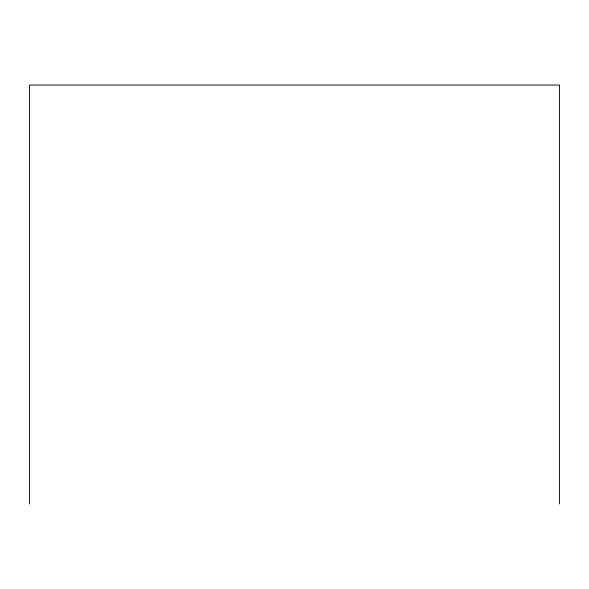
<?xml version="1.0" encoding="UTF-8"?>
<svg xmlns="http://www.w3.org/2000/svg" width="589" height="589" viewBox="0 0 589 589"><rect width="100%" height="100%" fill="white"/><g stroke="black" fill="none" stroke-linecap="round" stroke-linejoin="round"><path stroke-width="0.88" d="M559.55 503.948L559.55 85.052L29.45 85.052L29.45 503.948"/></g></svg>
